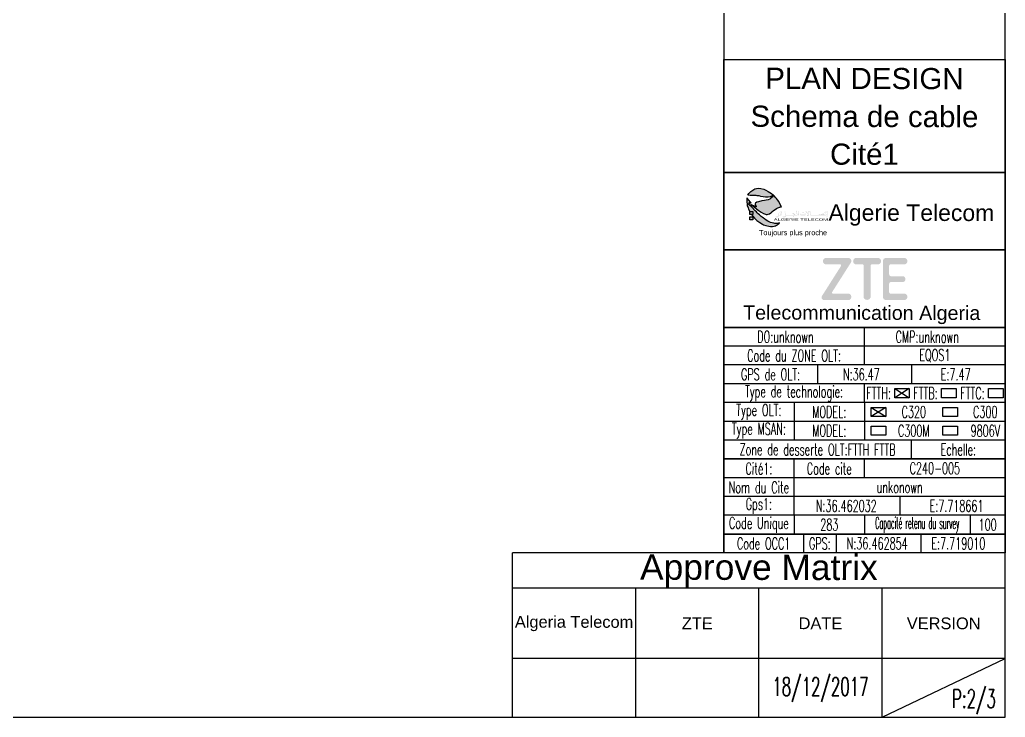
# Model space of a CAD drawing. Header units: millimetres. Extents: x -1989 to 1812, y -2461 to 746.
# Drawn here: x -13 to 407, y -292.9 to 4.1 of the extents above; entities that cross this region are included whole.
import ezdxf
from ezdxf.enums import TextEntityAlignment as Align

# ---------------------------------------------------------------- set-up
doc = ezdxf.new("R2010")
doc.units = ezdxf.units.MM
doc.layers.get('0').update_dxf_attribs({"lineweight": 25, "true_color": 0xffffff})
doc.styles.add('textstyle100', font='')
doc.styles.add('textstyle101', font='')
doc.styles.add('textstyle103', font='romans', dxfattribs={"width": 0.6})
doc.styles.add('textstyle104', font='romans', dxfattribs={"width": 0.6})
doc.styles.add('textstyle105', font='romans', dxfattribs={"width": 0.6})
doc.styles.add('textstyle106', font='romans', dxfattribs={"width": 0.6})
doc.styles.add('textstyle107', font='romans', dxfattribs={"width": 0.6})
doc.styles.add('textstyle108', font='romans', dxfattribs={"width": 0.6})
doc.styles.add('textstyle109', font='romans', dxfattribs={"width": 0.6})
doc.styles.add('textstyle110', font='romans', dxfattribs={"width": 0.6})
doc.styles.add('textstyle111', font='romans', dxfattribs={"width": 0.6})
doc.styles.add('textstyle112', font='romans', dxfattribs={"width": 0.6})
doc.styles.add('textstyle113', font='romans', dxfattribs={"width": 0.6})
doc.styles.add('textstyle114', font='romans', dxfattribs={"width": 0.6})
doc.styles.add('textstyle115', font='romans', dxfattribs={"width": 0.6})
doc.styles.add('textstyle116', font='romans', dxfattribs={"width": 0.6})
doc.styles.add('textstyle117', font='romans', dxfattribs={"width": 0.6})
doc.styles.add('textstyle118', font='romans', dxfattribs={"width": 0.6})
doc.styles.add('textstyle119', font='romans', dxfattribs={"width": 0.6})
doc.styles.add('textstyle120', font='romans', dxfattribs={"width": 0.6})
doc.styles.add('textstyle121', font='romans', dxfattribs={"width": 0.6})
doc.styles.add('textstyle122', font='romans', dxfattribs={"width": 0.6})
doc.styles.add('textstyle123', font='romans', dxfattribs={"width": 0.6})
doc.styles.add('textstyle124', font='romans', dxfattribs={"width": 0.4})
doc.styles.add('textstyle125', font='romans', dxfattribs={"width": 0.6})
doc.styles.add('textstyle126', font='romans', dxfattribs={"width": 0.6})
doc.styles.add('textstyle127', font='romans', dxfattribs={"width": 0.6})
doc.styles.add('textstyle128', font='romans', dxfattribs={"width": 0.6})
doc.styles.add('textstyle129', font='romans', dxfattribs={"width": 0.6})
doc.styles.add('textstyle130', font='romans', dxfattribs={"width": 0.6})
doc.styles.add('textstyle131', font='romans', dxfattribs={"width": 0.6})
doc.styles.add('textstyle132', font='romans', dxfattribs={"width": 0.6})
doc.styles.add('textstyle133', font='romans', dxfattribs={"width": 0.6})
doc.styles.add('textstyle134', font='romans', dxfattribs={"width": 0.6})
doc.styles.add('textstyle135', font='romans', dxfattribs={"width": 0.6})
doc.styles.add('textstyle136', font='romans', dxfattribs={"width": 0.6})
doc.styles.add('textstyle137', font='romans', dxfattribs={"width": 0.6})
doc.styles.add('textstyle138', font='romans', dxfattribs={"width": 0.6})
doc.styles.add('textstyle139', font='romans', dxfattribs={"width": 0.6})
doc.styles.add('textstyle175', font='')
doc.styles.add('textstyle176', font='')
doc.styles.add('textstyle177', font='')
doc.styles.add('textstyle178', font='')
doc.styles.add('textstyle179', font='')
doc.styles.add('textstyle180', font='')
doc.styles.add('textstyle181', font='')
doc.styles.add('textstyle182', font='')
doc.styles.add('textstyle183', font='romans', dxfattribs={"width": 0.6})
doc.styles.add('textstyle184', font='romans', dxfattribs={"width": 0.6})
doc.styles.add('textstyle98', font='')
doc.styles.add('textstyle99', font='', dxfattribs={"width": 1.8})
doc.styles.get('textstyle100').set_extended_font_data('Arial')
doc.styles.get('textstyle101').set_extended_font_data('Arial')
doc.styles.get('textstyle175').set_extended_font_data('Arial')
doc.styles.get('textstyle176').set_extended_font_data('Arial')
doc.styles.get('textstyle177').set_extended_font_data('Arial')
doc.styles.get('textstyle178').set_extended_font_data('Arial')
doc.styles.get('textstyle179').set_extended_font_data('Arial')
doc.styles.get('textstyle180').set_extended_font_data('Arial')
doc.styles.get('textstyle181').set_extended_font_data('Arial')
doc.styles.get('textstyle182').set_extended_font_data('Arial')
doc.styles.get('textstyle98').set_extended_font_data('Arial')
doc.styles.get('textstyle99').set_extended_font_data('Arial')

# ---------------------------------------------------------------- blocks, each defined once
blk = doc.blocks.new('AT LOGO')
at = {"linetype": 'Continuous', "true_color": 0x0000ff}
h = blk.add_hatch(color=5, dxfattribs=at)
h.paths.add_polyline_path([(9.49, -4.04), (9.01, -3.78), (8.54, -3.58), (7.95, -3.43), (7.42, -3.39), (7.03, -3.41), (6.64, -3.53), (6.19, -3.75), (5.76, -4.07), (5.37, -4.49), (5.15, -4.85), (5.32, -4.87), (5.67, -4.89), (6.01, -4.9), (6.48, -4.9), (6.95, -4.94), (7.12, -4.96), (7.55, -5), (7.94, -5.1), (8.39, -5.21), (8.88, -5.27), (9.46, -5.27), (9.88, -5.18), (10.16, -5.09), (10.44, -4.9), (10.55, -4.77), (10.19, -4.52)], flags=0)
h.paths.add_polyline_path([(9.41, -10.38), (9.07, -10.18), (8.69, -9.92), (8.46, -9.76), (8.18, -9.54), (7.99, -9.38), (7.75, -9.15), (7.6, -9.02), (7.37, -8.81), (7.16, -8.61), (6.98, -8.43), (6.73, -8.18), (5.98, -7.41), (5.39, -6.81), (5.33, -6.69), (5.33, -6.6), (5.37, -6.59), (5.49, -6.6), (5.62, -6.64), (5.5, -6.56), (5.46, -6.51), (5.44, -6.48), (5.43, -6.42), (5.46, -6.41), (5.51, -6.41), (5.58, -6.43), (5.83, -6.45), (5.74, -6.31), (4.99, -5.47), (4.96, -5.45), (4.96, -5.47), (4.92, -5.8), (4.92, -6.26), (5, -6.79), (5.04, -7.07), (5.2, -7.56), (5.28, -7.8), (5.56, -8.3), (6.24, -8.3), (6.24, -8.93), (5.93, -8.93), (6.22, -9.3), (6.57, -9.72), (6.74, -9.92), (7.09, -10.24), (7.69, -10.66), (8.28, -11.01), (8.51, -11.14), (8.96, -11.32), (9.6, -11.47), (9.99, -11.51), (10.39, -11.51), (10.75, -11.47), (11.06, -11.38), (11.28, -11.26), (11.46, -11.16), (11.64, -11.01), (11.72, -10.94), (11.91, -10.75), (11.67, -10.8), (11.44, -10.86), (11.17, -10.86), (10.93, -10.86), (10.68, -10.83), (10.32, -10.75), (10, -10.65), (9.72, -10.52)], flags=0)
at = {"true_color": 0x009900}
h = blk.add_hatch(color=94, dxfattribs=at)
h.paths.add_polyline_path([(12.24, -7.18), (12, -6.67), (11.75, -6.22), (11.49, -5.84), (11.27, -5.54), (11.07, -5.31), (10.85, -5.08), (10.64, -4.84), (10.38, -5.27), (10.08, -5.51), (9.81, -5.67), (9.51, -5.81), (9.07, -5.93), (8.7, -5.99), (8.13, -6.06), (7.45, -6.24), (7.1, -6.33), (6.8, -6.54), (6.72, -6.67), (6.7, -6.75), (6.7, -6.82), (6.74, -6.9), (6.88, -7.11), (6.94, -7.18), (6.94, -7.24), (6.93, -7.3), (6.9, -7.34), (6.85, -7.34), (6.75, -7.33), (6.69, -7.29), (5.81, -6.8), (6.56, -7.41), (7.32, -8.04), (8.01, -8.49), (8.51, -8.78), (8.88, -8.92), (9.02, -8.95), (9.3, -8.95), (9.51, -8.92), (9.78, -8.8), (10.02, -8.63), (10.16, -8.52), (10.25, -8.43), (10.65, -8.11), (10.99, -7.88), (11.27, -7.72), (11.54, -7.56), (11.74, -7.47), (11.95, -7.38), (12.06, -7.34), (12.14, -7.33), (12.3, -7.35)], flags=0)
h.paths.add_polyline_path([(6.24, -8.3), (5.56, -8.3), (5.56, -8.93), (6.24, -8.93)], flags=0)
h.paths.add_polyline_path([(6.19, -9.49), (5.57, -9.49), (5.57, -10.08), (6.19, -10.08)], flags=0)
at = {"linetype": 'Continuous', "true_color": 0x0000ff}
h = blk.add_hatch(color=5, dxfattribs=at)
h.paths.add_polyline_path([(12.18, -8.87), (12.17, -8.83), (12.17, -8.81), (12.16, -8.77), (12.14, -8.73), (12.1, -8.68), (12.09, -8.66), (12.08, -8.66), (12.02, -8.79), (12.05, -8.83), (12.05, -8.83), (12.07, -8.86), (12.08, -8.87), (12.09, -8.88), (12.1, -8.92), (12.11, -8.96), (12.12, -8.96), (12.12, -9.05), (11.78, -9.05), (11.78, -8.94), (11.77, -8.9), (11.77, -8.89), (11.75, -8.83), (11.71, -8.77), (11.68, -8.74), (11.65, -8.71), (11.65, -8.71), (11.64, -8.71), (11.63, -8.73), (11.62, -8.76), (11.62, -8.78), (11.6, -8.83), (11.6, -8.83), (11.62, -8.86), (11.63, -8.87), (11.64, -8.89), (11.66, -8.92), (11.68, -8.94), (11.69, -8.97), (11.71, -9.04), (11.72, -9.04), (11.72, -9.12), (11.71, -9.12), (11.71, -9.13), (11.7, -9.16), (11.69, -9.18), (11.67, -9.21), (11.65, -9.24), (11.65, -9.25), (11.6, -9.3), (11.58, -9.32), (11.54, -9.35), (11.51, -9.37), (11.47, -9.4), (11.41, -9.43), (11.38, -9.44), (11.32, -9.46), (11.21, -9.46), (11.07, -9.43), (11.06, -9.43), (11.05, -9.44), (11.05, -9.45), (11.05, -9.46), (11.05, -9.47), (11.1, -9.48), (11.15, -9.51), (11.27, -9.54), (11.33, -9.56), (11.43, -9.56), (11.47, -9.54), (11.5, -9.53), (11.53, -9.51), (11.56, -9.49), (11.59, -9.47), (11.63, -9.44), (11.67, -9.4), (11.7, -9.37), (11.71, -9.35), (11.74, -9.32), (11.75, -9.28), (11.77, -9.25), (11.78, -9.22), (11.78, -9.17), (12.18, -9.17)], flags=0)
h.paths.add_polyline_path([(12.44, -8.85), (12.43, -8.73), (12.39, -8.36), (12.37, -8.21), (12.37, -8.2), (12.37, -8.2), (12.29, -8.34), (12.29, -8.37), (12.3, -8.48), (12.32, -8.59), (12.34, -8.81), (12.35, -8.86), (12.35, -8.91), (12.35, -8.98), (12.36, -8.98), (12.36, -9.16), (12.35, -9.16), (12.35, -9.19), (12.36, -9.2), (12.37, -9.2), (12.37, -9.19), (12.38, -9.19), (12.39, -9.16), (12.4, -9.15), (12.42, -9.1), (12.43, -9.07), (12.44, -9.03)], flags=0)
h.paths.add_polyline_path([(12.08, -8.47), (12.09, -8.46), (12.09, -8.45), (12.09, -8.44), (12.09, -8.44), (12.07, -8.45), (12.07, -8.45), (12.01, -8.45), (12.01, -8.45), (12, -8.44), (11.97, -8.43), (11.96, -8.42), (11.94, -8.41), (11.94, -8.41), (11.94, -8.39), (11.94, -8.39), (11.97, -8.38), (11.97, -8.38), (12.01, -8.38), (12.01, -8.38), (12.04, -8.4), (12.05, -8.4), (12.06, -8.37), (12.06, -8.33), (12.04, -8.31), (12, -8.31), (11.98, -8.32), (11.96, -8.34), (11.93, -8.36), (11.93, -8.37), (11.91, -8.39), (11.9, -8.4), (11.9, -8.41), (11.9, -8.44), (11.91, -8.46), (11.91, -8.46), (11.93, -8.48), (11.93, -8.48), (11.93, -8.49), (11.92, -8.49), (11.9, -8.51), (11.88, -8.52), (11.87, -8.53), (11.87, -8.55), (11.88, -8.55), (11.93, -8.53), (11.96, -8.52), (11.98, -8.51), (12.04, -8.5), (12.06, -8.48)], flags=0)
h.paths.add_polyline_path([(13.05, -8.36), (12.99, -8.48), (13.13, -8.55), (13.19, -8.43)], flags=0)
h.paths.add_polyline_path([(13.2, -8.72), (13.17, -8.71), (13.13, -8.83), (13.17, -8.89), (13.21, -8.94), (13.23, -8.99), (13.24, -9.05), (13.24, -9.12), (13.23, -9.15), (13.19, -9.23), (13.13, -9.3), (13.09, -9.33), (13.07, -9.35), (13.01, -9.39), (13, -9.4), (12.93, -9.44), (12.85, -9.46), (12.74, -9.46), (12.74, -9.46), (12.6, -9.43), (12.58, -9.43), (12.57, -9.45), (12.57, -9.46), (12.58, -9.47), (12.69, -9.51), (12.76, -9.54), (12.86, -9.56), (12.95, -9.56), (13.03, -9.53), (13.09, -9.49), (13.15, -9.45), (13.23, -9.37), (13.25, -9.34), (13.28, -9.29), (13.3, -9.25), (13.3, -9.22), (13.3, -9.17), (15.69, -9.17), (15.69, -8.99), (15.6, -8.4), (15.64, -8.4), (15.64, -8.37), (15.65, -8.31), (15.65, -8.25), (15.62, -8.23), (15.56, -8.21), (15.53, -8.17), (15.53, -8.15), (15.52, -8.14), (15.51, -8.14), (15.5, -8.16), (15.49, -8.21), (15.48, -8.27), (15.52, -8.36), (15.52, -8.38), (15.53, -8.48), (15.55, -8.65), (15.58, -8.81), (15.61, -9.05), (15.3, -9.05), (15.24, -9), (15.18, -8.94), (15.08, -8.85), (15, -8.79), (14.95, -8.75), (14.9, -8.73), (14.85, -8.71), (14.77, -8.71), (14.73, -8.72), (14.7, -8.73), (14.67, -8.76), (14.66, -8.78), (14.64, -8.8), (14.61, -8.85), (14.61, -8.86), (14.74, -8.86), (14.77, -8.86), (14.86, -8.89), (14.97, -8.95), (15.08, -9.05), (13.3, -9.05), (13.3, -8.94), (13.3, -8.9), (13.28, -8.83)], flags=0)
h.paths.add_polyline_path([(14.95, -9.35), (14.82, -9.28), (14.76, -9.39), (14.89, -9.47)], flags=0)
h.paths.add_polyline_path([(15.95, -8.85), (15.91, -8.35), (15.89, -8.21), (15.88, -8.2), (15.88, -8.2), (15.81, -8.33), (15.8, -8.34), (15.8, -8.37), (15.85, -8.81), (15.87, -8.98), (15.87, -9.19), (15.87, -9.2), (15.89, -9.2), (15.92, -9.13), (15.93, -9.1), (15.95, -9.02)], flags=0)
h.paths.add_polyline_path([(17.42, -8.87), (17.4, -8.79), (17.39, -8.74), (17.37, -8.7), (17.36, -8.69), (17.35, -8.68), (17.34, -8.66), (17.33, -8.65), (17.33, -8.65), (17.32, -8.67), (17.3, -8.71), (17.27, -8.78), (17.27, -8.78), (17.28, -8.79), (17.31, -8.82), (17.32, -8.84), (17.33, -8.86), (17.34, -8.88), (17.36, -8.94), (17.36, -8.94), (17.36, -9.03), (16.61, -9.03), (16.56, -9.02), (16.48, -9), (16.45, -8.98), (16.42, -8.95), (16.4, -8.93), (16.39, -8.91), (16.38, -8.88), (16.37, -8.88), (16.37, -8.81), (16.38, -8.81), (16.39, -8.76), (16.42, -8.69), (16.42, -8.67), (16.4, -8.66), (16.38, -8.69), (16.37, -8.71), (16.34, -8.76), (16.33, -8.81), (16.32, -8.84), (16.31, -8.87), (16.31, -8.96), (16.33, -9.03), (16.37, -9.08), (16.39, -9.1), (16.42, -9.13), (16.48, -9.15), (16.52, -9.16), (16.58, -9.17), (17.42, -9.17)], flags=0)
h.paths.add_polyline_path([(16.87, -8.54), (16.73, -8.47), (16.67, -8.58), (16.81, -8.65)], flags=0)
h.paths.add_polyline_path([(17.05, -8.46), (16.92, -8.39), (16.86, -8.51), (16.99, -8.58)], flags=0)
h.paths.add_polyline_path([(17.68, -8.37), (17.61, -8.3), (17.55, -8.25), (17.51, -8.25), (17.49, -8.28), (17.49, -8.3), (17.49, -8.41), (17.5, -8.42), (17.51, -8.45), (17.53, -8.48), (17.56, -8.51), (17.62, -8.57), (17.64, -8.59), (17.65, -8.59), (17.68, -8.59), (17.71, -8.58), (17.74, -8.58), (17.74, -8.59), (17.75, -8.6), (17.76, -8.61), (17.77, -8.62), (17.79, -8.64), (17.79, -8.65), (17.81, -8.66), (17.81, -8.68), (17.83, -8.71), (17.84, -8.72), (17.86, -8.75), (17.97, -8.94), (17.97, -8.96), (17.94, -9), (17.87, -9.06), (17.8, -9.11), (17.75, -9.13), (17.74, -9.19), (17.73, -9.22), (17.73, -9.28), (17.85, -9.28), (17.98, -9.26), (18.08, -9.24), (18.1, -9.24), (18.1, -9.21), (18.1, -9.09), (18.09, -9.03), (18.05, -8.96), (18.05, -8.94), (18.09, -8.87), (18.12, -8.8), (18.15, -8.73), (18.16, -8.66), (18.16, -8.63), (18.17, -8.55), (18.17, -8.47), (18.21, -8.48), (18.22, -8.48), (18.25, -8.36), (18.25, -8.34), (18.17, -8.3), (18.14, -8.28), (18.13, -8.27), (18.12, -8.25), (18.12, -8.24), (18.11, -8.24), (18.1, -8.24), (18.1, -8.24), (18.07, -8.32), (18.07, -8.35), (18.07, -8.41), (18.1, -8.43), (18.1, -8.43), (18.1, -8.57), (18.09, -8.66), (18.05, -8.8), (18.03, -8.86), (18.02, -8.87), (18.01, -8.87), (17.96, -8.78), (17.9, -8.68), (17.8, -8.52)], flags=0)
h.paths.add_polyline_path([(18.01, -9.01), (18.01, -9.01), (18.01, -9.02), (18.01, -9.03), (18.03, -9.06), (18.03, -9.07), (18.04, -9.08), (18.04, -9.08), (18.04, -9.12), (18.04, -9.12), (18.03, -9.13), (18.02, -9.13), (18, -9.14), (17.97, -9.14), (17.97, -9.15), (17.85, -9.15), (17.85, -9.14), (17.86, -9.14), (17.87, -9.14), (17.89, -9.12), (17.95, -9.07), (17.99, -9.03)], flags=0)
h.paths.add_polyline_path([(18.44, -8.31), (18.42, -8.22), (18.42, -8.21), (18.41, -8.21), (18.31, -8.36), (18.34, -8.39), (18.35, -8.41), (18.37, -8.45), (18.39, -8.51), (18.4, -8.66), (18.42, -8.93), (18.43, -9.02), (18.44, -9.06), (18.45, -9.08), (18.46, -9.1), (18.48, -9.13), (18.49, -9.15), (18.51, -9.16), (18.54, -9.17), (20.26, -9.17), (20.29, -9.16), (20.32, -9.15), (20.34, -9.13), (20.35, -9.13), (20.35, -9.13), (20.41, -9.16), (20.45, -9.17), (21.84, -9.17), (21.84, -8.87), (21.83, -8.81), (21.82, -8.78), (21.8, -8.74), (21.77, -8.7), (21.76, -8.67), (21.75, -8.67), (21.75, -8.68), (21.69, -8.8), (21.69, -8.8), (21.72, -8.83), (21.72, -8.84), (21.74, -8.86), (21.75, -8.88), (21.76, -8.91), (21.77, -8.93), (21.78, -8.96), (21.78, -8.96), (21.78, -9.05), (21.45, -9.05), (21.45, -8.92), (21.44, -8.88), (21.42, -8.85), (21.4, -8.82), (21.39, -8.81), (21.36, -8.79), (21.34, -8.77), (21.29, -8.76), (21.17, -8.76), (21.11, -8.77), (21.04, -8.8), (20.99, -8.83), (20.93, -8.87), (20.86, -8.92), (20.76, -8.97), (20.69, -9), (20.64, -9.01), (20.61, -9.02), (20.58, -9.03), (20.49, -9.03), (20.46, -9.02), (20.45, -9.01), (20.44, -9.01), (20.4, -8.97), (20.4, -8.96), (20.39, -8.95), (20.38, -8.94), (20.37, -8.91), (20.35, -8.88), (20.35, -8.85), (20.34, -8.83), (20.34, -8.82), (20.33, -8.81), (20.33, -8.81), (20.32, -8.82), (20.3, -8.85), (20.3, -8.89), (20.31, -8.94), (20.31, -8.96), (20.3, -8.99), (20.29, -9.01), (20.28, -9.01), (20.26, -9.02), (20.24, -9.05), (18.55, -9.05), (18.52, -9), (18.5, -8.96), (18.48, -8.82), (18.47, -8.66), (18.46, -8.45)], flags=0)
h.paths.add_polyline_path([(20.8, -9.03), (20.81, -9.03), (20.88, -8.99), (20.96, -8.95), (21, -8.93), (21.01, -8.93), (21.07, -8.91), (21.11, -8.9), (21.11, -8.9), (21.21, -8.9), (21.21, -8.9), (21.23, -8.91), (21.26, -8.92), (21.27, -8.92), (21.28, -8.93), (21.29, -8.93), (21.31, -8.94), (21.31, -8.95), (21.32, -8.95), (21.32, -9), (21.31, -9), (21.3, -9.01), (21.29, -9.01), (21.28, -9.02), (21.23, -9.03), (21.23, -9.03), (20.8, -9.03)], flags=0)
h.paths.add_polyline_path([(22.06, -8.36), (22.05, -8.22), (22.04, -8.2), (22.04, -8.2), (21.97, -8.34), (21.96, -8.35), (21.96, -8.37), (22.01, -8.82), (22.02, -8.98), (22.02, -9.2), (22.03, -9.2), (22.05, -9.2), (22.08, -9.13), (22.09, -9.1), (22.11, -9.03), (22.11, -8.86)], flags=0)
h.paths.add_polyline_path([(21.84, -8.39), (21.71, -8.32), (21.64, -8.44), (21.78, -8.51)], flags=0)
h.paths.add_polyline_path([(21.66, -8.47), (21.52, -8.4), (21.46, -8.51), (21.6, -8.58)], flags=0)
h.paths.add_polyline_path([(22.07, -9.34), (22.06, -9.33), (22.05, -9.32), (22.01, -9.32), (21.99, -9.33), (21.97, -9.34), (21.93, -9.39), (21.91, -9.42), (21.91, -9.46), (21.92, -9.47), (21.92, -9.48), (21.93, -9.48), (21.94, -9.49), (21.95, -9.5), (21.95, -9.5), (21.94, -9.5), (21.92, -9.51), (21.92, -9.51), (21.9, -9.52), (21.89, -9.53), (21.88, -9.54), (21.88, -9.56), (21.89, -9.56), (21.91, -9.55), (22.02, -9.52), (22.05, -9.51), (22.07, -9.49), (22.09, -9.48), (22.09, -9.48), (22.1, -9.47), (22.1, -9.45), (22.09, -9.45), (22.08, -9.46), (22.08, -9.46), (22.02, -9.46), (22.02, -9.46), (22, -9.45), (21.97, -9.43), (21.96, -9.43), (21.95, -9.42), (21.95, -9.41), (21.96, -9.4), (21.96, -9.4), (21.97, -9.4), (21.97, -9.39), (22.02, -9.39), (22.02, -9.4), (22.03, -9.4), (22.04, -9.41), (22.05, -9.41), (22.05, -9.41), (22.06, -9.4), (22.06, -9.4), (22.07, -9.39)], flags=0)
at = {"color": 5, "true_color": 0x0000ff}
for p, q in [((5.37, -4.49), (5.76, -4.07)), ((5.76, -4.07), (6.19, -3.75)), ((6.19, -3.75), (6.64, -3.53)), ((6.64, -3.53), (7.03, -3.41)), ((7.03, -3.41), (7.42, -3.39)), ((7.42, -3.39), (7.95, -3.43)), ((7.95, -3.43), (8.54, -3.58)), ((8.54, -3.58), (9.01, -3.78)), ((9.01, -3.78), (9.49, -4.04)), ((9.49, -4.04), (10.19, -4.52)), ((5.15, -4.85), (5.37, -4.49)), ((5.32, -4.87), (5.15, -4.85)), ((5.67, -4.89), (5.32, -4.87)), ((6.01, -4.9), (5.67, -4.89)), ((6.48, -4.9), (6.01, -4.9)), ((6.95, -4.94), (6.48, -4.9)), ((7.12, -4.96), (6.95, -4.94)), ((7.55, -5), (7.12, -4.96)), ((7.94, -5.1), (7.55, -5)), ((8.39, -5.21), (7.94, -5.1)), ((8.88, -5.27), (8.39, -5.21)), ((9.46, -5.27), (8.88, -5.27)), ((9.88, -5.18), (9.46, -5.27)), ((10.16, -5.09), (9.88, -5.18)), ((10.44, -4.9), (10.16, -5.09)), ((10.19, -4.52), (10.55, -4.77)), ((10.55, -4.77), (10.44, -4.9))]:
    blk.add_line(p, q, dxfattribs=at)
at = {"color": 5, "linetype": 'ByBlock', "true_color": 0x0000ff}
for p, q in [((4.96, -5.47), (4.92, -5.8)), ((4.92, -5.8), (4.92, -6.26)), ((4.92, -6.26), (5, -6.79)), ((5, -6.79), (5.04, -7.07)), ((5.04, -7.07), (5.2, -7.56)), ((5.2, -7.56), (5.28, -7.8)), ((5.28, -7.8), (5.56, -8.3))]:
    blk.add_line(p, q, dxfattribs=at)
at = {"color": 5, "linetype": 'Continuous', "true_color": 0x0000ff}
for p, q in [((4.99, -5.47), (4.96, -5.45)), ((4.96, -5.45), (4.96, -5.47)), ((5.74, -6.31), (4.99, -5.47)), ((5.33, -6.64), (5.34, -6.6)), ((5.33, -6.69), (5.33, -6.64)), ((5.39, -6.81), (5.33, -6.69)), ((5.34, -6.6), (5.37, -6.59)), ((5.37, -6.59), (5.49, -6.6)), ((5.98, -7.41), (5.39, -6.81)), ((5.43, -6.42), (5.46, -6.41)), ((5.43, -6.44), (5.43, -6.42)), ((5.44, -6.48), (5.43, -6.44)), ((5.46, -6.51), (5.44, -6.48)), ((5.46, -6.41), (5.51, -6.41)), ((5.5, -6.56), (5.46, -6.51)), ((5.49, -6.6), (5.62, -6.64)), ((5.62, -6.64), (5.5, -6.56)), ((5.51, -6.41), (5.58, -6.43)), ((5.58, -6.43), (5.83, -6.45)), ((5.83, -6.45), (5.74, -6.31)), ((6.73, -8.18), (5.98, -7.41)), ((6.98, -8.43), (6.73, -8.18)), ((5.93, -8.93), (6.22, -9.3)), ((6.22, -9.3), (6.57, -9.72)), ((6.57, -9.72), (6.74, -9.92)), ((6.74, -9.92), (7.09, -10.24)), ((7.16, -8.61), (6.98, -8.43)), ((7.09, -10.24), (7.69, -10.66)), ((7.37, -8.81), (7.16, -8.61)), ((7.6, -9.02), (7.37, -8.81)), ((7.75, -9.15), (7.6, -9.02)), ((7.99, -9.38), (7.75, -9.15)), ((8.18, -9.54), (7.99, -9.38)), ((8.46, -9.76), (8.18, -9.54)), ((8.69, -9.92), (8.46, -9.76)), ((9.07, -10.18), (8.69, -9.92)), ((9.41, -10.38), (9.07, -10.18)), ((9.72, -10.52), (9.41, -10.38)), ((7.69, -10.66), (8.28, -11.01)), ((8.28, -11.01), (8.51, -11.14)), ((8.51, -11.14), (8.96, -11.32)), ((8.96, -11.32), (9.6, -11.47)), ((9.6, -11.47), (9.99, -11.51)), ((10, -10.65), (9.72, -10.52)), ((9.99, -11.51), (10.39, -11.51)), ((10.32, -10.75), (10, -10.65)), ((10.68, -10.83), (10.32, -10.75)), ((10.39, -11.51), (10.75, -11.47)), ((10.93, -10.86), (10.68, -10.83)), ((10.75, -11.47), (11.06, -11.38)), ((11.17, -10.86), (10.93, -10.86)), ((11.06, -11.38), (11.28, -11.26)), ((11.44, -10.86), (11.17, -10.86)), ((11.28, -11.26), (11.46, -11.16)), ((11.67, -10.8), (11.44, -10.86)), ((11.46, -11.16), (11.64, -11.01)), ((11.64, -11.01), (11.72, -10.94)), ((11.91, -10.75), (11.67, -10.8)), ((11.72, -10.94), (11.91, -10.75))]:
    blk.add_line(p, q, dxfattribs=at)
at = {"color": 92, "lineweight": -3, "true_color": 0x00cc00}
for p, q in [((7.45, -6.24), (7.1, -6.33)), ((8.13, -6.06), (7.45, -6.24)), ((8.7, -5.99), (8.13, -6.06)), ((9.07, -5.93), (8.7, -5.99)), ((9.51, -5.81), (9.07, -5.93)), ((9.81, -5.67), (9.51, -5.81)), ((10.08, -5.51), (9.81, -5.67)), ((10.38, -5.27), (10.08, -5.51)), ((10.64, -4.84), (10.38, -5.27)), ((10.85, -5.08), (10.64, -4.84)), ((10.64, -4.84), (10.64, -4.84)), ((11.07, -5.31), (10.85, -5.08)), ((11.27, -5.54), (11.07, -5.31)), ((11.49, -5.84), (11.27, -5.54)), ((11.75, -6.22), (11.49, -5.84)), ((12, -6.67), (11.75, -6.22)), ((5.56, -8.3), (6.24, -8.3)), ((5.56, -8.93), (5.56, -8.3)), ((6.69, -7.29), (5.81, -6.8)), ((5.81, -6.8), (6.56, -7.41)), ((6.24, -8.3), (6.24, -8.93)), ((6.56, -7.41), (7.32, -8.04)), ((6.75, -7.33), (6.69, -7.29)), ((6.72, -6.67), (6.7, -6.75)), ((6.7, -6.75), (6.7, -6.82)), ((6.7, -6.82), (6.74, -6.9)), ((6.8, -6.54), (6.72, -6.67)), ((6.74, -6.9), (6.88, -7.11)), ((6.85, -7.34), (6.75, -7.33)), ((7.1, -6.33), (6.8, -6.54)), ((6.9, -7.34), (6.85, -7.34)), ((6.88, -7.11), (6.94, -7.18)), ((6.93, -7.3), (6.9, -7.34)), ((6.94, -7.24), (6.93, -7.3)), ((6.94, -7.18), (6.94, -7.24)), ((7.32, -8.04), (8.01, -8.49)), ((10.25, -8.43), (10.65, -8.11)), ((10.65, -8.11), (10.99, -7.88)), ((10.99, -7.88), (11.27, -7.72)), ((11.27, -7.72), (11.54, -7.56)), ((11.54, -7.56), (11.74, -7.47)), ((11.74, -7.47), (11.95, -7.38)), ((11.95, -7.38), (12.06, -7.34)), ((12.24, -7.18), (12, -6.67)), ((12.06, -7.34), (12.14, -7.33)), ((12.14, -7.33), (12.3, -7.35)), ((12.3, -7.35), (12.24, -7.18)), ((6.24, -8.93), (5.56, -8.93)), ((5.57, -9.49), (6.19, -9.49)), ((5.57, -10.08), (5.57, -9.49)), ((6.19, -10.08), (5.57, -10.08)), ((6.19, -9.49), (6.19, -10.08)), ((8.01, -8.49), (8.51, -8.78)), ((8.51, -8.78), (8.88, -8.92)), ((8.88, -8.92), (9.02, -8.95)), ((9.02, -8.95), (9.3, -8.95)), ((9.3, -8.95), (9.51, -8.92)), ((9.51, -8.92), (9.78, -8.8)), ((9.78, -8.8), (10.02, -8.63)), ((10.02, -8.63), (10.16, -8.52)), ((10.16, -8.52), (10.25, -8.43))]:
    blk.add_line(p, q, dxfattribs=at)
at = {"ltscale": 0.2, "style": 'textstyle100'}
blk.add_text('Algerie Telecom', height=3.5, rotation=359.884, dxfattribs=at).set_placement((22.33, -10.29))
at = {"color": 94, "true_color": 0x009900, "style": 'textstyle99', "width": 1.8}
blk.add_text('ALGERIE TELECOM', height=0.4867, dxfattribs=at).set_placement((10.67, -10.29))
at = {"color": 5, "linetype": 'Continuous', "true_color": 0x0000ff, "style": 'textstyle98'}
blk.add_text('Toujours plus proche', height=1.1124, dxfattribs=at).set_placement((7.52, -13.37))
blk = doc.blocks.new('ZTE LOGO')
at = {"true_color": 0x0066cc}
h = blk.add_hatch(color=152, dxfattribs=at)
edge = h.paths.add_edge_path(flags=0)
edge.add_arc((26.6, -2.36), 0.624, 340.3713, 439.47)
edge.add_line((26.72, -1.75), (21.7, -1.75))
edge.add_arc((21.7, -2.15), 0.403, 90, 124.8026)
edge.add_arc((21.87, -2.4), 0.713, 124.8026, 246.0414)
edge.add_line((21.59, -3.06), (24.74, -3.06))
edge.add_arc((24.76, -3.32), 0.263, -37.668, 95.2063, ccw=False)
edge.add_line((24.97, -3.48), (20.88, -9.91))
edge.add_arc((21.03, -10), 0.168, 147.5696, 166.7577)
edge.add_arc((21.43, -10.1), 0.585, 166.7577, 246.7557)
edge.add_arc((21.27, -10.48), 0.168, 246.7557, 270)
edge.add_line((21.27, -10.65), (26.75, -10.65))
edge.add_arc((26.75, -10.48), 0.168, 270, 301.3266)
edge.add_arc((26.46, -10), 0.733, 301.3266, 420.2615)
edge.add_arc((26.74, -9.51), 0.168, 60.2615, 90)
edge.add_line((26.74, -9.34), (23.31, -9.34))
edge.add_arc((23.31, -9.1), 0.234, 136.9789, 270.9901, ccw=False)
edge.add_line((23.14, -8.94), (27.19, -2.57))
edge = h.paths.add_edge_path(flags=0)
edge.add_arc((31.57, -3.34), 0.282, 89.0465, 172.1994, ccw=False)
edge.add_line((31.57, -3.06), (33.09, -3.06))
edge.add_arc((32.85, -2.4), 0.697, 290.3968, 430.0648)
edge.add_line((33.08, -1.75), (28.05, -1.75))
edge.add_arc((28.28, -2.4), 0.697, 109.8891, 249.5896)
edge.add_line((28.04, -3.06), (29.52, -3.06))
edge.add_arc((29.53, -3.34), 0.282, -6.4671, 92.287, ccw=False)
edge.add_line((29.81, -3.37), (29.81, -10.09))
edge.add_arc((29.98, -10.09), 0.168, 180, 202.0682)
edge.add_arc((30.55, -9.86), 0.786, 202.0682, 268.4705)
edge.add_line((30.53, -10.65), (30.57, -10.65))
edge.add_arc((30.55, -9.86), 0.786, 271.5295, 336.5638)
edge.add_arc((31.12, -10.11), 0.168, 336.5638, 360)
edge.add_line((31.29, -10.11), (31.29, -3.3))
edge = h.paths.add_edge_path(flags=0)
edge.add_line((35.26, -5.2), (35.26, -3.39))
edge.add_arc((35.59, -3.39), 0.336, 90, 180, ccw=False)
edge.add_line((35.59, -3.06), (38.65, -3.06))
edge.add_arc((38.48, -2.4), 0.676, 284.7167, 436.0783)
edge.add_line((38.64, -1.75), (34.41, -1.75))
edge.add_arc((34.48, -2.24), 0.498, 97.4126, 173.1021)
edge.add_line((33.98, -2.18), (33.98, -10.22))
edge.add_arc((34.49, -10.13), 0.52, 189.4263, 262.2716)
edge.add_line((34.42, -10.65), (38.65, -10.65))
edge.add_arc((38.48, -9.99), 0.676, 284.7167, 436.0783)
edge.add_line((38.64, -9.34), (35.59, -9.34))
edge.add_arc((35.59, -9), 0.336, 180, 270, ccw=False)
edge.add_line((35.26, -9), (35.26, -7.24))
edge.add_arc((35.66, -7.24), 0.403, 90, 180, ccw=False)
edge.add_line((35.66, -6.84), (38.3, -6.84))
edge.add_arc((38.06, -6.22), 0.663, 291.6587, 429.5493)
edge.add_line((38.29, -5.6), (35.66, -5.6))
edge.add_arc((35.66, -5.2), 0.403, 180, 270, ccw=False)
at = {"ltscale": 0.2, "style": 'textstyle101'}
blk.add_text('Telecommunication Algeria ', height=3, rotation=359.884, dxfattribs=at).set_placement((30, -14.88), align=Align.CENTER)
blk = doc.blocks.new('big_block')
for p, q in [((287, 301.06), (287, -222.94)), ((347, -142.94), (347, -126.94)), ((407, -134.94), (287, -134.94)), ((407, -142.94), (287, -142.94)), ((327, -142.94), (327, -150.94)), ((367, -142.94), (367, -150.94)), ((407, -150.94), (287, -150.94)), ((347, -158.94), (347, -150.94)), ((407, -158.94), (287, -158.94)), ((317, -158.94), (317, -174.94)), ((347, -158.94), (347, -174.94)), ((407, -166.94), (287, -166.94)), ((407, -174.94), (287, -174.94)), ((367, -182.94), (367, -174.94)), ((317.01, -206.94), (317.01, -182.94)), ((347.01, -190.94), (347.01, -182.94)), ((407.01, -190.94), (287, -190.94)), ((407.01, -198.94), (287, -198.94)), ((362.01, -198.94), (362.01, -206.94)), ((407, -206.94), (287, -206.94)), ((317.01, -206.94), (317.01, -214.94)), ((347.01, -206.94), (347.01, -214.94)), ((392, -206.94), (392, -214.94)), ((321.02, -214.94), (321.02, -222.94)), ((335.01, -214.94), (335.01, -222.94)), ((371.01, -214.94), (371.01, -222.94)), ((407, -222.94), (197, -222.94)), ((197, -292.94), (197, -222.94)), ((407, -237.94), (197, -237.94)), ((249.5, -292.94), (249.5, -237.94)), ((302, -292.94), (302, -237.94)), ((354.5, -292.94), (354.5, -237.94)), ((407, -267.94), (197, -267.94)), ((354.5, -292.94), (407, -267.94))]:
    blk.add_line(p, q)
at = {"color": 1, "ltscale": 3, "true_color": 0xff0000}
for p, q in [((359.89, -152.99), (366.11, -156.89)), ((366.11, -152.99), (359.89, -156.89)), ((349.9, -160.99), (356.12, -164.89)), ((356.12, -160.99), (349.9, -164.89))]:
    blk.add_line(p, q, dxfattribs=at)
for points in [[(-433, -292.94), (407, -292.94), (407, 301.06), (-433, 301.06)], [(407, -60.94), (287, -60.94), (287, -12.94), (407, -12.94)], [(287, -60.94), (407, -60.94), (407, -93.94), (287, -93.94)], [(287, -93.94), (407, -93.94), (407, -126.94), (287, -126.94)], [(407, -182.94), (287, -182.94), (287, -126.94), (407, -126.94)], [(359.89, -152.99), (366.11, -152.99), (366.11, -156.89), (359.89, -156.89)], [(379.89, -152.99), (386.11, -152.99), (386.11, -156.89), (379.89, -156.89)], [(399.89, -152.99), (406.11, -152.99), (406.11, -156.89), (399.89, -156.89)], [(349.9, -160.99), (356.12, -160.99), (356.12, -164.89), (349.9, -164.89)], [(380.39, -160.99), (386.61, -160.99), (386.61, -164.89), (380.39, -164.89)], [(349.9, -168.99), (356.12, -168.99), (356.12, -172.89), (349.9, -172.89)], [(380.39, -168.99), (386.61, -168.99), (386.61, -172.89), (380.39, -172.89)], [(287, -182.94), (407, -182.94), (407, -214.94), (287, -214.94)], [(287, -214.94), (407, -214.94), (407, -222.94), (287, -222.94)]]:
    blk.add_lwpolyline(points, close=True)
at = {"xscale": 2, "yscale": 2, "zscale": 2}
for name, p in [('AT LOGO', (287, -60.94)), ('ZTE LOGO', (287, -93.94))]:
    blk.add_blockref(name, p, dxfattribs=at)
at = {"ltscale": 0.2}
for s, style, p in [('PLAN DESIGN', 'textstyle175', (347, -20.94)), ('Schema de cable', 'textstyle176', (347, -36.94)), ('Cité1', 'textstyle177', (347, -52.94))]:
    blk.add_text(s, height=9, rotation=359.884, dxfattribs=dict(at, style=style)).set_placement(p, align=Align.MIDDLE)
for s, height, style, width, p in [('DO:unknown', 5, 'textstyle103', 0.6, (313.32, -130.94)), ('CMP:unknown', 5, 'textstyle104', 0.6, (373.75, -130.94)), ('Code du ZONE OLT:', 5, 'textstyle105', 0.6, (317, -138.94)), ('GPS de OLT:', 5, 'textstyle106', 0.6, (307, -146.94)), ('N:36.47', 5, 'textstyle112', 0.6, (345.66, -146.94)), ('E:7.47', 5, 'textstyle113', 0.6, (385.87, -146.94)), ('Type de technologie:', 5, 'textstyle107', 0.6, (317, -154.94)), ('FTTH:', 5, 'textstyle114', 0.6, (353, -154.94)), ('FTTB:', 5, 'textstyle115', 0.6, (373, -154.94)), ('FTTC:', 5, 'textstyle116', 0.6, (393, -154.94)), ('Type OLT:', 5, 'textstyle108', 0.6, (302, -162.94)), ('MODEL:', 5, 'textstyle119', 0.6, (332, -162.94)), ('C320', 5, 'textstyle120', 0.6, (368.01, -162.94)), ('C300', 5, 'textstyle121', 0.6, (398.5, -162.94)), ('Type MSAN:', 5, 'textstyle109', 0.6, (302, -170.94)), ('MODEL:', 5, 'textstyle118', 0.6, (332, -170.94)), ('C300M', 5, 'textstyle122', 0.6, (368.01, -170.94)), ('9806V', 5, 'textstyle123', 0.6, (398.5, -170.94)), ('Zone de desserte OLT:FTTH FTTB', 5, 'textstyle110', 0.6, (327, -178.94)), ('Echelle:', 5, 'textstyle117', 0.6, (387, -178.94)), ('Cité1:', 5, 'textstyle128', 0.6, (302.01, -186.94)), ('Code cite', 5, 'textstyle132', 0.6, (332.01, -186.94)), ('Nom du Cite', 5, 'textstyle133', 0.6, (302.01, -194.94)), ('Gps1:', 5, 'textstyle129', 0.6, (302.01, -202.94)), ('N:36.462032', 5, 'textstyle134', 0.6, (339.26, -202.94)), ('E:7.718661', 5, 'textstyle135', 0.6, (386.22, -202.94)), ('Code Unique', 4.9995, 'textstyle126', 0.6, (302.01, -210.94)), ('Capacité retenu du survey', 4.9995, 'textstyle124', 0.4, (369.5, -210.94)), ('GPS:', 5, 'textstyle136', 0.6, (328.02, -218.94)), ('N:36.462854', 5, 'textstyle137', 0.6, (352.44, -218.94)), ('E:7.719010', 5, 'textstyle138', 0.6, (387.02, -218.94))]:
    blk.add_text(s, height=height, rotation=359.884, dxfattribs=dict(at, style=style, width=width)).set_placement(p, align=Align.MIDDLE)
at = {"color": 1, "ltscale": 0.2, "true_color": 0xff0000, "width": 0.6}
for s, height, style, p in [('EQOS1', 5, 'textstyle111', (377, -138.94)), ('C240-005', 5, 'textstyle131', (377.01, -186.94)), ('unkonown', 5, 'textstyle130', (362.01, -194.94)), ('283', 4.999, 'textstyle127', (332.01, -210.94)), ('100', 4.999, 'textstyle125', (399.5, -210.94)), ('Code OCC1', 4.999, 'textstyle139', (304.02, -218.94))]:
    blk.add_text(s, height=height, rotation=359.884, dxfattribs=dict(at, style=style)).set_placement(p, align=Align.MIDDLE)
for s, height, style, p in [('Approve Matrix', 10.7809, 'textstyle179', (302, -230.4)), ('Algeria Telecom', 5, 'textstyle182', (223.25, -252.94)), ('ZTE', 5, 'textstyle181', (275.75, -252.94)), ('DATE', 5, 'textstyle180', (328.25, -252.94)), ('VERSION', 5, 'textstyle178', (380.75, -252.94))]:
    blk.add_text(s, height=height, rotation=359.884, dxfattribs=dict(style=style)).set_placement(p, align=Align.MIDDLE)
at = {"style": 'textstyle183', "width": 0.6}
blk.add_text('18/12/2017', height=7.824, dxfattribs=at).set_placement((328.25, -280.44), align=Align.MIDDLE)
at = {"style": 'textstyle184', "width": 0.6}
blk.add_text('P:2/3', height=7.824, dxfattribs=at).set_placement((403, -288.94), align=Align.RIGHT)

msp = doc.modelspace()

# ---------------------------------------------------------------- block references
msp.add_blockref('big_block', (0, 0))

doc.saveas('drawing.dxf')
